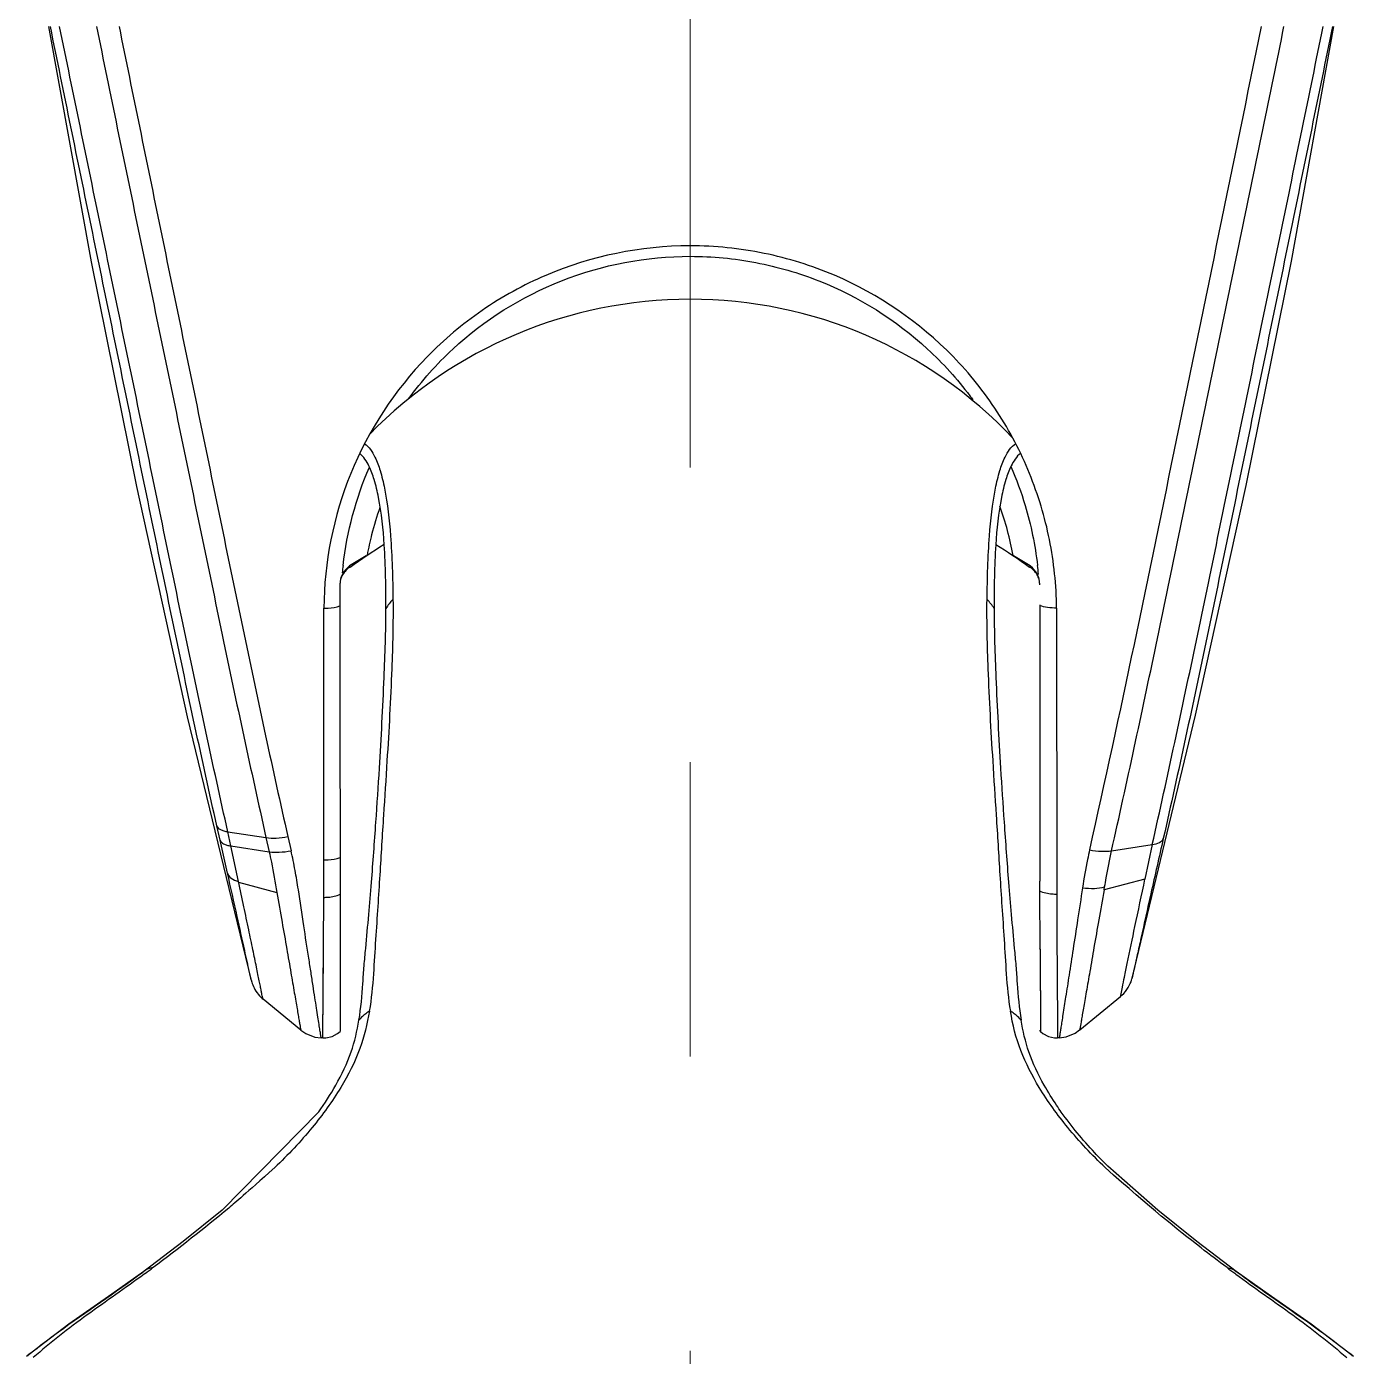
# Model space of a CAD drawing. Header units: millimetres. Extents: x 1891 to 3932, y -543 to 1323.
# Drawn here: x 3483.9 to 3541.1, y -216.7 to -159.3 of the extents above; entities that cross this region are included whole.
import ezdxf

# ---------------------------------------------------------------- set-up
doc = ezdxf.new("R2010")
doc.units = ezdxf.units.MM
doc.linetypes.add('CENTERX2', pattern=[101.6, 63.5, -12.7, 12.7, -12.7])
doc.layers.add('CENTER', color=1, linetype='CENTERX2', lineweight=15)

msp = doc.modelspace()

# ---------------------------------------------------------------- linework, layer by layer
at = {"linetype": 'Continuous'}
for p, q in [((3497.79, -182.599), (3497.817, -182.646)), ((3527.121, -182.645), (3527.149, -182.599)), ((3497.376, -183.41), (3497.39, -200.99)), ((3496.684, -195.275), (3496.685, -184.418)), ((3527.562, -184.282), (3527.565, -184.312)), ((3527.565, -184.282), (3527.565, -184.312)), ((3527.565, -184.312), (3527.566, -193.178)), ((3528.288, -184.417), (3528.293, -196.766)), ((3527.566, -193.179), (3527.555, -193.175)), ((3527.566, -193.178), (3527.566, -196.2)), ((3492.207, -194.421), (3492.069, -193.81)), ((3492.53, -195.851), (3492.207, -194.421)), ((3492.678, -194.677), (3492.541, -194.066)), ((3492.541, -194.066), (3494.188, -194.314)), ((3494.188, -194.314), (3494.326, -194.926)), ((3495.132, -194.275), (3495.27, -194.885)), ((3493.001, -196.205), (3492.678, -194.677)), ((3492.678, -194.678), (3494.326, -194.926)), ((3530.657, -194.885), (3532.416, -194.618)), ((3532.416, -194.618), (3532.1, -196.113)), ((3496.677, -196.893), (3496.682, -195.275)), ((3532.1, -196.113), (3530.338, -196.569)), ((3493.008, -196.237), (3494.657, -196.683)), ((3527.566, -196.2), (3527.553, -196.194)), ((3527.572, -199.125), (3527.566, -196.63)), ((3530.338, -196.569), (3530.36, -196.44)), ((3496.645, -202.956), (3496.677, -196.893)), ((3496.664, -199.287), (3496.669, -198.533)), ((3496.644, -202.867), (3496.664, -199.287)), ((3527.572, -199.125), (3527.55, -199.11)), ((3527.572, -199.126), (3527.59, -202.677)), ((3493.558, -200.484), (3493.558, -200.483)), ((3531.544, -200.38), (3531.544, -200.381)), ((3495.69, -202.616), (3494.061, -201.283)), ((3497.391, -200.971), (3497.384, -202.682)), ((3531.041, -201.177), (3529.283, -202.616)), ((3531.041, -201.177), (3531.043, -201.174)), ((3496.645, -202.959), (3496.571, -202.956)), ((3527.588, -202.68), (3527.547, -202.642)), ((3528.403, -202.955), (3528.329, -202.959)), ((3490.623, -211.732), (3488.916, -213.025)), ((3488.916, -213.025), (3488.916, -213.025)), ((3488.982, -213.111), (3488.938, -213.144)), ((3535.968, -213.11), (3536.012, -213.142)), ((3536.037, -213.025), (3536.037, -213.025)), ((3485.69, -215.308), (3483.865, -216.693))]:
    msp.add_line(p, q, dxfattribs=at)
for points in [[(3493.559, -200.485), (3490.811, -189.108), (3488.621, -179.177), (3486.663, -169.485), (3484.825, -159.334)], [(3531.544, -200.38), (3534.283, -189.032), (3536.466, -179.122), (3538.418, -169.455), (3540.25, -159.334)], [(3498.516, -182.161), (3497.79, -182.599)], [(3527.149, -182.599), (3526.433, -182.167)], [(3527.572, -199.126), (3527.58, -200.419), (3527.587, -201.438), (3527.591, -202.161), (3527.591, -202.574), (3527.59, -202.677)], [(3493.558, -200.484), (3493.563, -200.503), (3493.576, -200.548), (3493.594, -200.607), (3493.618, -200.67), (3493.645, -200.736), (3493.677, -200.803), (3493.714, -200.872), (3493.755, -200.94), (3493.802, -201.007), (3493.852, -201.073), (3493.907, -201.137), (3493.967, -201.198), (3494.03, -201.257), (3494.061, -201.283)], [(3531.039, -201.175), (3531.106, -201.117), (3531.186, -201.037), (3531.258, -200.954), (3531.321, -200.869), (3531.377, -200.783), (3531.424, -200.697), (3531.464, -200.613), (3531.497, -200.533), (3531.521, -200.46), (3531.538, -200.404), (3531.544, -200.381)], [(3495.69, -202.616), (3495.913, -202.768), (3496.3, -202.918), (3496.571, -202.956)], [(3496.645, -202.959), (3496.644, -202.951), (3496.644, -202.867)], [(3496.645, -202.956), (3496.776, -202.953), (3497.039, -202.895), (3497.276, -202.768), (3497.384, -202.678)], [(3527.59, -202.677), (3527.698, -202.766), (3527.936, -202.892), (3528.198, -202.95), (3528.328, -202.953)], [(3528.403, -202.951), (3528.702, -202.906), (3529.083, -202.751), (3529.281, -202.614)], [(3496.464, -206.151), (3492.301, -210.392), (3490.623, -211.732)], [(3536.037, -213.025), (3534.33, -211.732), (3532.651, -210.392), (3530.503, -208.492)], [(3488.916, -213.025), (3487.538, -214.013), (3485.69, -215.308)], [(3541.088, -216.693), (3539.262, -215.308), (3537.415, -214.013), (3536.037, -213.025)]]:
    msp.add_lwpolyline(points, dxfattribs=at)
for centre, radius, start, end in [((3512.468, -190.389), 19.291, 89.97404, 135.70347), ((3512.538, -190.135), 19.037, 43.26337, 90.18554), ((3512.776, -184.638), 13.861, 10.3278, 19.49148), ((3498.376, -183.41), 1, 125.85074, 179.98432), ((3512.42, -184.328), 15.012, 173.29705, 174.49773), ((3526.563, -183.41), 1, 0.02859, 54.14394), ((3512.517, -184.317), 15.048, 5.14012, 6.65751), ((3501.065, -185.447), 1.981, 134.93593, 149.29132), ((3523.888, -185.447), 1.981, 30.70022, 44.98173), ((3363.035, -196.311), 164.532, 359.88914, 0.03871), ((3499.61, -203.392), 1.857, 123.6736, 130.47415), ((3499.636, -203.43), 1.903, 121.28188, 123.6926), ((3525.317, -203.43), 1.903, 56.30701, 58.65581), ((3525.343, -203.393), 1.857, 49.5263, 56.32629), ((3499.558, -203.332), 1.778, 130.471, 139.90017), ((3525.404, -203.325), 1.766, 40.13202, 49.60961), ((3485.165, -198.187), 13.823, 324.82222, 330.49381), ((3447.118, -156.354), 70.526, 306.41294, 306.74937), ((3563.208, -176.166), 45.901, 233.08404, 233.5977), ((3500.095, -236.538), 25.637, 128.84942, 129.27933), ((3524.861, -236.534), 25.632, 50.72074, 51.14702)]:
    msp.add_arc(centre, radius, start, end, dxfattribs=at)
for points, knots in [([(3492.069, -193.81), (3491.427, -190.949), (3490.204, -185.214), (3488.438, -176.593), (3486.656, -167.969), (3485.478, -162.214), (3484.893, -159.334)], [0, 0, 0, 0, 0.249798, 0.499545, 0.749673, 1, 1, 1, 1]), ([(3492.542, -194.066), (3491.898, -191.182), (3490.667, -185.401), (3488.881, -176.715), (3487.076, -168.029), (3485.883, -162.233), (3485.29, -159.335)], [0, 0, 0, 0, 0.249831, 0.499714, 0.7498, 1, 1, 1, 1]), ([(3486.878, -159.334), (3487.476, -162.252), (3488.678, -168.086), (3490.495, -176.831), (3492.293, -185.582), (3493.537, -191.407), (3494.189, -194.314)], [0, 0, 0, 0, 0.250035, 0.500015, 0.749878, 1, 1, 1, 1]), ([(3487.852, -159.334), (3488.444, -162.25), (3489.636, -168.079), (3491.441, -176.818), (3493.23, -185.559), (3494.476, -191.375), (3495.132, -194.275)], [0, 0, 0, 0, 0.250052, 0.500111, 0.750058, 1, 1, 1, 1]), ([(3529.714, -194.844), (3531.05, -188.949), (3533.47, -177.101), (3535.918, -165.26), (3537.122, -159.334)], [0, 0, 0, 0, 0.499938, 1, 1, 1, 1]), ([(3530.656, -194.886), (3531.323, -191.931), (3532.591, -186.011), (3534.418, -177.117), (3536.265, -168.228), (3537.487, -162.3), (3538.094, -159.335)], [0, 0, 0, 0, 0.250167, 0.500046, 0.749989, 1, 1, 1, 1]), ([(3532.414, -194.618), (3533.073, -191.689), (3534.328, -185.817), (3536.142, -176.992), (3537.974, -168.167), (3539.183, -162.28), (3539.785, -159.335)], [0, 0, 0, 0, 0.249849, 0.499771, 0.749825, 1, 1, 1, 1]), ([(3540.183, -159.336), (3539.589, -162.261), (3538.394, -168.108), (3536.586, -176.87), (3534.792, -185.629), (3533.544, -191.455), (3532.887, -194.361)], [0, 0, 0, 0, 0.250306, 0.500418, 0.750215, 1, 1, 1, 1]), ([(3528.288, -184.415), (3528.279, -183.426), (3528.071, -181.441), (3527.202, -178.569), (3525.801, -175.883), (3523.239, -172.676), (3519.714, -170.259), (3515.684, -169.011), (3511.437, -168.569), (3507.156, -169.449), (3503.463, -171.487), (3500.32, -174.134), (3497.498, -178.432), (3496.699, -182.446), (3496.685, -184.418)], [0, 0, 0, 0, 0.060409, 0.121062, 0.182262, 0.244267, 0.370586, 0.435356, 0.500587, 0.62993, 0.693884, 0.756859, 0.879507, 1, 1, 1, 1]), ([(3500.336, -175.389), (3500.904, -174.614), (3502.782, -172.504), (3506.84, -169.959), (3511.553, -169.06), (3515.332, -169.427), (3518.939, -170.465), (3522.148, -172.485), (3524.05, -174.588), (3524.633, -175.378), (3524.678, -175.439)], [0.1777219, 0.1777219, 0.1777219, 0.1777219, 0.2433086, 0.3698631, 0.4992308, 0.5644103, 0.6291702, 0.7557217, 0.8178434, 0.8230495, 0.8230495, 0.8230495, 0.8230495]), ([(3499.362, -184.436), (3499.365, -183.52), (3499.336, -181.916), (3499.15, -180.057), (3498.883, -178.92), (3498.649, -178.276), (3498.401, -177.884), (3498.232, -177.743)], [0, 0, 0, 0, 0.3870302, 0.6775414, 0.7885663, 0.8776375, 0.9708506, 0.9708506, 0.9708506, 0.9708506]), ([(3498.44, -177.327), (3498.638, -177.458), (3498.901, -177.874), (3499.14, -178.53), (3499.41, -179.664), (3499.608, -181.522), (3499.655, -183.128), (3499.665, -184.046)], [0.0181802, 0.0181802, 0.0181802, 0.0181802, 0.1197991, 0.2083797, 0.3192358, 0.6107249, 1, 1, 1, 1]), ([(3525.289, -184.047), (3525.299, -183.129), (3525.346, -181.523), (3525.544, -179.665), (3525.814, -178.532), (3526.054, -177.871), (3526.321, -177.452), (3526.524, -177.321)], [0, 0, 0, 0, 0.3892667, 0.6807528, 0.7916097, 0.8801924, 0.9835687, 0.9835687, 0.9835687, 0.9835687]), ([(3526.73, -177.735), (3526.556, -177.876), (3526.305, -178.272), (3526.069, -178.92), (3525.802, -180.057), (3525.617, -181.916), (3525.587, -183.52), (3525.591, -184.436)], [0.0274171, 0.0274171, 0.0274171, 0.0274171, 0.1223625, 0.2114337, 0.3224586, 0.6129698, 1, 1, 1, 1]), ([(3526.315, -178.307), (3526.554, -178.856), (3527.062, -180.246), (3527.362, -181.7), (3527.464, -182.573)], [0.8986626, 0.8986626, 0.8986626, 0.8986626, 0.9397131, 1, 1, 1, 1]), ([(3498.566, -182.13), (3498.621, -181.83), (3498.773, -181.131), (3498.981, -180.444), (3499.117, -180.056)], [0, 0, 0, 0, 0.2492024, 0.5851232, 0.5851232, 0.5851232, 0.5851232]), ([(3497.817, -182.646), (3497.752, -182.687), (3497.63, -182.785), (3497.486, -182.97), (3497.397, -183.184), (3497.377, -183.336), (3497.376, -183.41)], [0, 0, 0, 0, 0.251569, 0.506084, 0.756864, 1, 1, 1, 1]), ([(3527.563, -183.409), (3527.563, -183.334), (3527.542, -183.183), (3527.453, -182.968), (3527.309, -182.784), (3527.187, -182.686), (3527.121, -182.646)], [0, 0, 0, 0, 0.243201, 0.493994, 0.748476, 1, 1, 1, 1]), ([(3499.666, -184.045), (3499.677, -185.04), (3499.62, -187.362), (3499.445, -190.463), (3499.251, -193.424), (3499.122, -195.517), (3499.012, -197.303), (3498.91, -198.728), (3498.827, -200.237), (3498.736, -201.272), (3498.646, -201.805)], [0, 0, 0, 0, 0.167832, 0.391393, 0.523564, 0.668107, 0.745035, 0.825146, 0.908925, 1, 1, 1, 1]), ([(3526.307, -201.805), (3526.217, -201.272), (3526.126, -200.237), (3526.043, -198.728), (3525.941, -197.303), (3525.831, -195.518), (3525.702, -193.424), (3525.508, -190.463), (3525.332, -187.362), (3525.276, -185.041), (3525.287, -184.045)], [0, 0, 0, 0, 0.091075, 0.174854, 0.254965, 0.331894, 0.476438, 0.608609, 0.832168, 1, 1, 1, 1]), ([(3496.685, -184.418), (3496.747, -184.419), (3496.982, -184.412), (3497.217, -184.376), (3497.38, -184.32)], [0, 0, 0, 0, 0.265828, 1, 1, 1, 1]), ([(3498.199, -202.186), (3498.286, -201.663), (3498.351, -200.881), (3498.418, -199.848), (3498.511, -198.859), (3498.624, -197.659), (3498.772, -195.845), (3498.928, -193.741), (3499.122, -190.795), (3499.279, -187.722), (3499.359, -185.425), (3499.363, -184.434)], [0, 0, 0, 0, 0.089327, 0.132113, 0.174504, 0.25686, 0.335331, 0.481228, 0.61263, 0.83301, 1, 1, 1, 1]), ([(3525.59, -184.435), (3525.594, -185.425), (3525.675, -187.722), (3525.831, -190.795), (3526.025, -193.741), (3526.181, -195.846), (3526.329, -197.659), (3526.442, -198.859), (3526.535, -199.849), (3526.603, -200.882), (3526.667, -201.664), (3526.754, -202.187)], [0, 0, 0, 0, 0.166988, 0.387361, 0.518762, 0.664661, 0.743135, 0.825497, 0.86789, 0.910676, 1, 1, 1, 1]), ([(3528.288, -184.415), (3528.158, -184.417), (3527.913, -184.403), (3527.672, -184.351), (3527.565, -184.312)], [0, 0, 0, 0, 0.533292, 1, 1, 1, 1]), ([(3492.069, -193.81), (3492.094, -193.88), (3492.201, -193.969), (3492.373, -194.033), (3492.482, -194.057), (3492.541, -194.066)], [0, 0, 0, 0, 0.40071, 0.676064, 1, 1, 1, 1]), ([(3492.207, -194.421), (3492.231, -194.491), (3492.338, -194.581), (3492.51, -194.645), (3492.619, -194.668), (3492.678, -194.677)], [0, 0, 0, 0, 0.400929, 0.676186, 1, 1, 1, 1]), ([(3494.189, -194.314), (3494.333, -194.336), (3494.651, -194.343), (3494.965, -194.306), (3495.132, -194.275)], [0, 0, 0, 0, 0.462749, 1, 1, 1, 1]), ([(3532.888, -194.359), (3532.708, -195.152), (3532.383, -196.585), (3532.013, -198.259), (3531.779, -199.317), (3531.663, -199.847), (3531.588, -200.181), (3531.555, -200.337), (3531.544, -200.38)], [0, 0, 0, 0, 0.395441, 0.714282, 0.83384, 0.922354, 0.978257, 1, 1, 1, 1]), ([(3532.414, -194.618), (3532.524, -194.601), (3532.705, -194.562), (3532.863, -194.431), (3532.887, -194.361)], [0, 0, 0, 0, 0.597431, 1, 1, 1, 1]), ([(3494.326, -194.926), (3494.47, -194.947), (3494.789, -194.955), (3495.103, -194.916), (3495.27, -194.885)], [0, 0, 0, 0, 0.462563, 1, 1, 1, 1]), ([(3494.326, -194.926), (3494.359, -195.074), (3494.481, -195.658), (3494.58, -196.246), (3494.657, -196.683)], [0, 0, 0, 0, 0.254778, 1, 1, 1, 1]), ([(3496.571, -202.956), (3496.568, -202.956), (3496.57, -202.945), (3496.566, -202.935), (3496.563, -202.909), (3496.556, -202.868), (3496.546, -202.803), (3496.533, -202.721), (3496.51, -202.577), (3496.475, -202.352), (3496.426, -202.032), (3496.365, -201.647), (3496.295, -201.198), (3496.217, -200.689), (3496.129, -200.121), (3495.995, -199.26), (3495.809, -198.068), (3495.627, -196.804), (3495.447, -195.723), (3495.337, -195.165), (3495.27, -194.885)], [0, 0, 0, 0, 0.001156, 0.002579, 0.004569, 0.010255, 0.018197, 0.028369, 0.040743, 0.071972, 0.111686, 0.159559, 0.215198, 0.278323, 0.348661, 0.425777, 0.598191, 0.791278, 0.894474, 1, 1, 1, 1]), ([(3529.713, -194.844), (3529.682, -194.981), (3529.565, -195.524), (3529.469, -196.071), (3529.403, -196.48)], [0, 0, 0, 0, 0.253486, 1, 1, 1, 1]), ([(3529.714, -194.844), (3529.881, -194.875), (3530.195, -194.914), (3530.513, -194.907), (3530.657, -194.885)], [0, 0, 0, 0, 0.537395, 1, 1, 1, 1]), ([(3530.36, -196.44), (3530.382, -196.313), (3530.473, -195.793), (3530.571, -195.274), (3530.657, -194.886)], [0, 0, 0, 0, 0.24533, 1, 1, 1, 1]), ([(3496.684, -195.275), (3496.747, -195.275), (3496.985, -195.269), (3497.224, -195.232), (3497.388, -195.174)], [0, 0, 0, 0, 0.266569, 1, 1, 1, 1]), ([(3493.558, -200.483), (3493.529, -200.363), (3493.438, -199.928), (3493.231, -199.008), (3492.919, -197.584), (3492.671, -196.474), (3492.53, -195.851)], [0, 0, 0, 0, 0.078053, 0.281141, 0.595948, 1, 1, 1, 1]), ([(3492.53, -195.851), (3492.554, -195.935), (3492.695, -196.103), (3492.889, -196.175), (3493.001, -196.205)], [0, 0, 0, 0, 0.431218, 1, 1, 1, 1]), ([(3531.043, -201.174), (3531.055, -201.136), (3531.079, -201.001), (3531.139, -200.721), (3531.225, -200.281), (3531.406, -199.408), (3531.696, -198), (3531.953, -196.791), (3532.1, -196.113)], [0, 0, 0, 0, 0.023323, 0.079253, 0.16635, 0.28296, 0.597136, 1, 1, 1, 1]), ([(3494.061, -201.283), (3494.059, -201.282), (3494.059, -201.272), (3494.053, -201.256), (3494.047, -201.227), (3494.034, -201.167), (3494.013, -201.065), (3493.982, -200.911), (3493.943, -200.716), (3493.896, -200.48), (3493.84, -200.204), (3493.748, -199.76), (3493.616, -199.117), (3493.436, -198.249), (3493.23, -197.263), (3493.08, -196.569), (3493.001, -196.205)], [0, 0, 0, 0, 0.001314, 0.004789, 0.010416, 0.018188, 0.040134, 0.070485, 0.109023, 0.155518, 0.209841, 0.271811, 0.417437, 0.589508, 0.784548, 1, 1, 1, 1]), ([(3494.657, -196.683), (3494.732, -197.109), (3494.876, -197.922), (3495.078, -199.075), (3495.253, -200.09), (3495.383, -200.84), (3495.472, -201.358), (3495.528, -201.68), (3495.575, -201.956), (3495.613, -202.184), (3495.644, -202.363), (3495.664, -202.482), (3495.677, -202.551), (3495.682, -202.585), (3495.688, -202.604), (3495.688, -202.614), (3495.69, -202.616)], [0, 0, 0, 0, 0.215426, 0.410993, 0.583158, 0.728572, 0.790471, 0.844858, 0.891412, 0.929884, 0.960111, 0.981955, 0.989687, 0.995274, 0.998712, 1, 1, 1, 1]), ([(3528.293, -196.766), (3528.227, -196.766), (3527.98, -196.757), (3527.73, -196.705), (3527.566, -196.627)], [0, 0, 0, 0, 0.266194, 1, 1, 1, 1]), ([(3529.403, -196.48), (3529.336, -196.944), (3529.2, -197.828), (3529.005, -199.084), (3528.834, -200.192), (3528.688, -201.129), (3528.585, -201.795), (3528.516, -202.229), (3528.478, -202.478), (3528.446, -202.673), (3528.427, -202.816), (3528.408, -202.901), (3528.407, -202.941), (3528.403, -202.951)], [0, 0, 0, 0, 0.214675, 0.409988, 0.582358, 0.72818, 0.844567, 0.891085, 0.929589, 0.959908, 0.98185, 0.995239, 1, 1, 1, 1]), ([(3530.338, -196.569), (3530.263, -197.003), (3530.113, -197.829), (3529.908, -199.004), (3529.73, -200.038), (3529.597, -200.804), (3529.505, -201.331), (3529.448, -201.66), (3529.4, -201.942), (3529.36, -202.175), (3529.333, -202.338), (3529.315, -202.443), (3529.305, -202.503), (3529.296, -202.55), (3529.291, -202.584), (3529.285, -202.603), (3529.285, -202.615), (3529.282, -202.616)], [0, 0, 0, 0, 0.21517, 0.410528, 0.58268, 0.728172, 0.790079, 0.844466, 0.89112, 0.929743, 0.960052, 0.972031, 0.981895, 0.989649, 0.99527, 0.998726, 1, 1, 1, 1]), ([(3529.403, -196.48), (3529.573, -196.502), (3529.895, -196.52), (3530.216, -196.48), (3530.36, -196.44)], [0, 0, 0, 0, 0.533427, 1, 1, 1, 1]), ([(3496.677, -196.893), (3496.741, -196.894), (3496.983, -196.886), (3497.227, -196.835), (3497.389, -196.761)], [0, 0, 0, 0, 0.264786, 1, 1, 1, 1]), ([(3528.293, -196.766), (3528.293, -197.213), (3528.296, -198.067), (3528.304, -199.276), (3528.31, -200.194), (3528.315, -200.85), (3528.319, -201.276), (3528.322, -201.657), (3528.325, -201.991), (3528.327, -202.278), (3528.327, -202.514), (3528.328, -202.68), (3528.328, -202.787), (3528.329, -202.848), (3528.328, -202.894), (3528.331, -202.93), (3528.326, -202.945), (3528.331, -202.959), (3528.329, -202.959)], [0, 0, 0, 0, 0.216876, 0.413325, 0.585737, 0.661801, 0.730718, 0.792299, 0.846339, 0.892632, 0.930954, 0.961068, 0.972971, 0.982727, 0.990307, 0.995702, 0.998928, 1, 1, 1, 1]), ([(3498.648, -201.804), (3498.556, -202.349), (3498.282, -203.503), (3497.413, -205.191), (3496.168, -206.913), (3495.137, -208.003), (3494.567, -208.548)], [0, 0, 0, 0, 0.206959, 0.44024, 0.70497, 1, 1, 1, 1]), ([(3530.381, -208.546), (3529.811, -208.002), (3528.784, -206.908), (3527.22, -204.756), (3526.452, -202.966), (3526.306, -201.805)], [0, 0, 0, 0, 0.295693, 0.560762, 1, 1, 1, 1]), ([(3497.195, -204.996), (3497.455, -204.537), (3497.894, -203.632), (3498.124, -202.653), (3498.199, -202.187)], [0, 0, 0, 0, 0.527306, 1, 1, 1, 1]), ([(3527.753, -204.995), (3527.495, -204.537), (3527.061, -203.629), (3526.832, -202.652), (3526.754, -202.187)], [0, 0, 0, 0, 0.527363, 1, 1, 1, 1]), ([(3528.489, -206.152), (3528.421, -206.056), (3528.162, -205.68), (3527.92, -205.292), (3527.753, -204.995)], [0, 0, 0, 0, 0.255487, 1, 1, 1, 1]), ([(3530.503, -208.492), (3530.308, -208.3), (3529.588, -207.565), (3528.926, -206.77), (3528.489, -206.152)], [0, 0, 0, 0, 0.264952, 1, 1, 1, 1]), ([(3494.567, -208.548), (3493.257, -209.726), (3491.867, -210.91), (3490.426, -212.033), (3489.317, -212.864)], [0, 0, 0, 0, 0.240933, 1, 1, 1, 1]), ([(3535.637, -212.865), (3535.262, -212.584), (3533.809, -211.479), (3532.387, -210.33), (3530.381, -208.546)], [0, 0, 0, 0, 0.256528, 1, 1, 1, 1]), ([(3484.014, -216.572), (3484.414, -216.25), (3486.008, -215.042), (3487.678, -213.942), (3488.872, -213.059)], [0, 0, 0, 0, 0.257139, 1, 1, 1, 1]), ([(3488.938, -213.144), (3488.126, -213.742), (3486.884, -214.596), (3485.278, -215.785), (3484.52, -216.422), (3484.149, -216.746)], [0, 0, 0, 0, 0.504977, 0.753857, 1, 1, 1, 1]), ([(3536.012, -213.142), (3536.825, -213.741), (3538.474, -214.872), (3540.06, -216.094), (3540.805, -216.746)], [0, 0, 0, 0, 0.504851, 1, 1, 1, 1]), ([(3536.081, -213.059), (3536.468, -213.346), (3538.094, -214.509), (3539.759, -215.622), (3540.94, -216.573)], [0, 0, 0, 0, 0.241176, 1, 1, 1, 1])]:
    msp.add_open_spline(points, degree=3, knots=knots, dxfattribs=at)
for points in [[(3497.511, -182.575), (3497.681, -181.123), (3498.068, -179.687), (3498.651, -178.335)], [(3497.817, -182.646), (3498.296, -182.302), (3498.786, -181.974), (3499.288, -181.663)], [(3525.665, -181.671), (3526.161, -181.979), (3526.647, -182.304), (3527.121, -182.646)], [(3489.315, -212.865), (3489.173, -212.885), (3489.031, -212.939), (3488.916, -213.025)], [(3535.638, -212.865), (3535.78, -212.885), (3535.922, -212.939), (3536.037, -213.025)]]:
    msp.add_open_spline(points, degree=3, dxfattribs=at)
at = {"layer": 'CENTER'}
msp.add_line((3512.487, -279.957), (3512.487, -126.699), dxfattribs=at)

doc.saveas('drawing.dxf')
